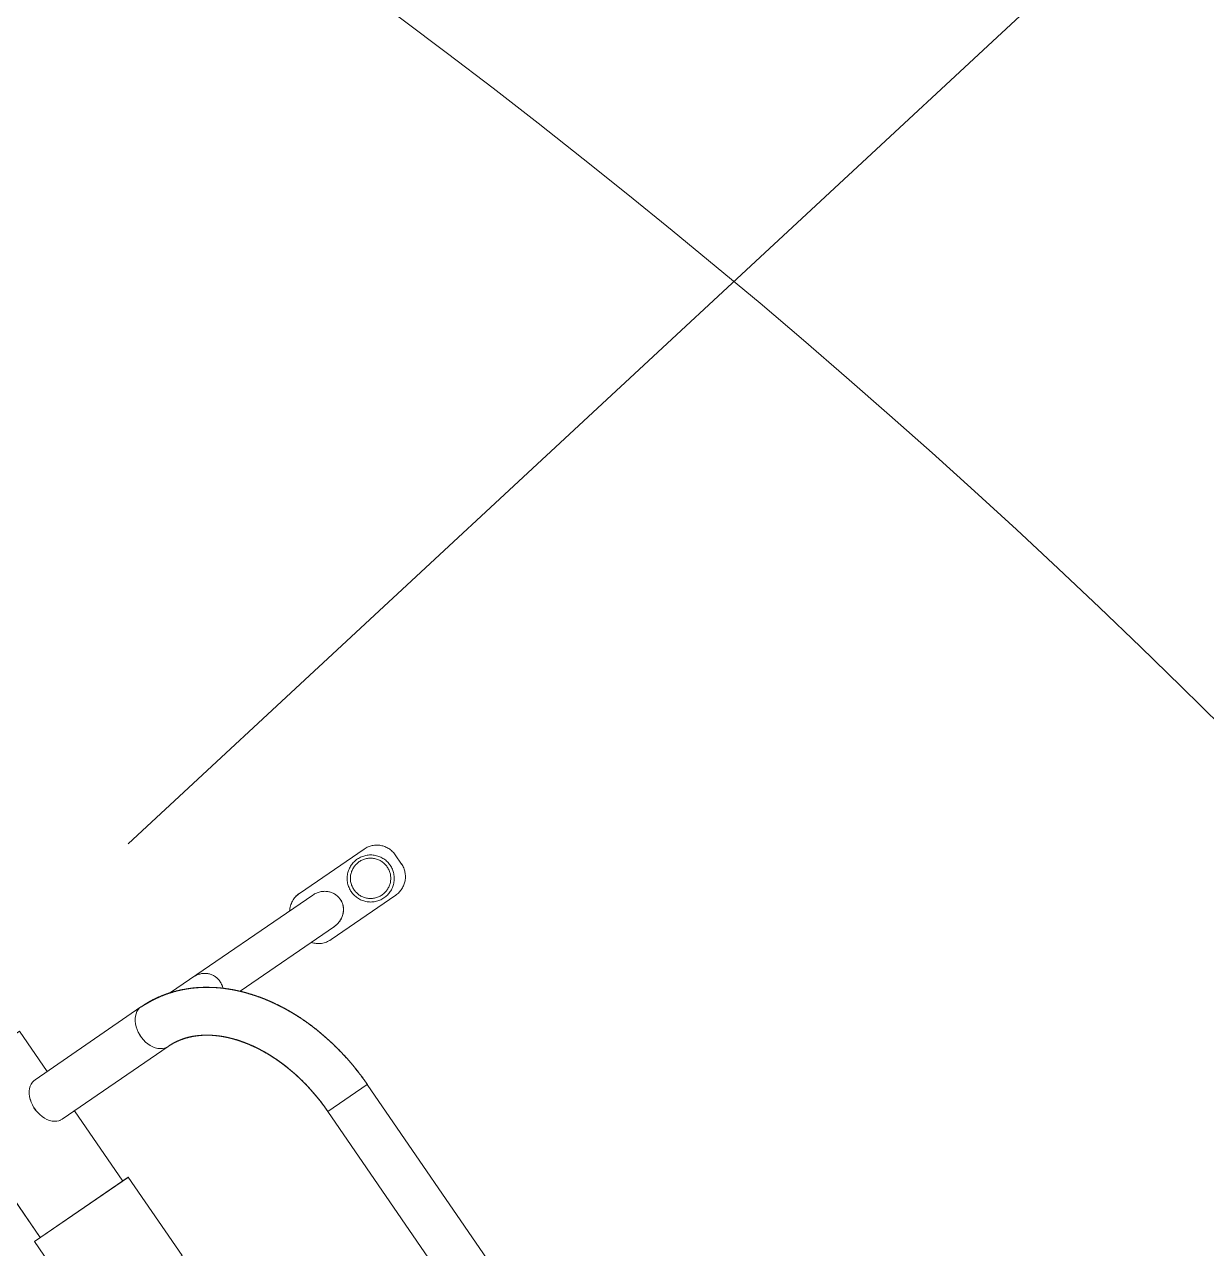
# Model space of a CAD drawing. Header units: millimetres. Extents: x -71377 to 516042, y -145869 to 441446.
# Drawn here: x 176709 to 177764, y 179182 to 180275 of the extents above; entities that cross this region are included whole.
import ezdxf

# ---------------------------------------------------------------- set-up
doc = ezdxf.new("R2010")
doc.units = ezdxf.units.MM
doc.header["$LTSCALE"] = 1000
doc.linetypes.add('_점선_M_', pattern=[3, 1.5, -1.5])
doc.linetypes.add('IMPORT-DASHEDX2 _4_', pattern=[152.4, 101.6, -50.8])
for name, color, linetype, lineweight in [('05', 5, 'IMPORT-DASHEDX2 _4_', 5), ('06', 6, 'Continuous', 5), ('AA_dash_M_', 7, '_점선_M_', 5), ('조경라인_dwg', 8, 'Continuous', 5)]:
    doc.layers.add(name, color=color, linetype=linetype, lineweight=lineweight)

# ---------------------------------------------------------------- blocks, each defined once
blk = doc.blocks.new('조경라인_dwg-6847807-지반층 배치도')
at = {"layer": '05'}
for p, q in [((177012, 179538.8), (176954.3, 179499.1)), ((177045.3, 179525.4), (177039.7, 179533.7)), ((176966.2, 179497.7), (176839.3, 179410.6)), ((176982.5, 179458), (177040.2, 179497.6)), ((176901.3, 179411.8), (176985.5, 179469.7)), ((176807.7, 179387.4), (176807.9, 179389.7)), ((176818.9, 179364.9), (176816.9, 179366.5)), ((176714.9, 179312.7), (176714.1, 179315.2)), ((176718.9, 179305.6), (176717.4, 179307.9)), ((176796.5, 179242.4), (176753.4, 179305.1))]:
    blk.add_line(p, q, dxfattribs=at)
at = {"layer": '05', "flags": 128}
for points in [[(176815, 179368.4), (176813.2, 179370.5), (176811.7, 179372.8), (176810.3, 179375.2), (176809.3, 179377.6), (176808.4, 179380.1), (176808, 179382.6), (176807.6, 179385.1), (176807.6, 179387.5), (176807.8, 179389.7), (176808.4, 179391.8), (176809.2, 179393.8), (176810.3, 179395.4), (176811.6, 179396.9), (176812.8, 179397.8), (176718.5, 179332.9), (176717.3, 179332)], [(176729.2, 179340.3), (176704.4, 179376.3), (176631, 179325.8), (176722.9, 179192), (176631.1, 179325.8), (176704.5, 179376.2)], [(176831.9, 179360.7), (176829.9, 179360.6), (176827.8, 179360.8), (176825.5, 179361.4), (176823.3, 179362.2), (176821.1, 179363.4), (176819, 179364.8), (176817, 179366.5), (176815.1, 179368.4), (176813.3, 179370.5), (176811.8, 179372.7)], [(176739.5, 179296.3), (176741.3, 179297), (176742.6, 179297.7), (176837.1, 179362.5), (176835.8, 179361.8), (176834, 179361.1), (176832, 179360.7), (176833.9, 179361.1)], [(176741.4, 179296.9), (176739.6, 179296.2), (176737.6, 179295.8), (176735.4, 179295.8), (176733.4, 179296), (176731.1, 179296.5), (176728.8, 179297.4), (176726.7, 179298.5), (176724.6, 179299.9), (176722.5, 179301.7), (176720.6, 179303.6), (176718.8, 179305.7), (176717.3, 179307.9), (176715.9, 179310.3), (176714.8, 179312.8), (176714, 179315.3), (176713.4, 179317.8), (176713.1, 179320.2), (176713.1, 179322.6), (176713.4, 179324.9), (176714, 179327), (176714.8, 179328.9), (176715.9, 179330.6), (176717.2, 179332), (176718.4, 179332.9)], [(176979.7, 179304.5), (177376.1, 178727.5), (177411.3, 178751.7), (177014.8, 179328.7), (176979.6, 179304.5), (177376, 178727.5), (177411.2, 178751.7)], [(176801.6, 179245.9), (176717.8, 179188.4), (176765.9, 179118.4), (176849.6, 179175.9), (176801.5, 179246), (176717.8, 179188.4)]]:
    blk.add_lwpolyline(points, dxfattribs=at)
at = {"layer": '05'}
for centre, radius in [((177017.9, 179512.5), 21), ((177017.8, 179512.6), 18)]:
    blk.add_circle(centre, radius, dxfattribs=at)
for centre, radius, start, end in [((177023.3, 179522.3), 20, 34.4873, 124.4873), ((177028.9, 179514.1), 20, 304.4873, 34.4873), ((176965.5, 179482.7), 20, 124.4873, 177.6174), ((176965.6, 179482.7), 20, 124.4873, 177.6174), ((176971.2, 179474.4), 20, 251.3571, 304.4873), ((176869.7, 179411.3), 16.5, 32.8906, 122.5224), ((176868.7, 179410.2), 17.9, 13.9437, 34.5276)]:
    blk.add_arc(centre, radius, start, end, dxfattribs=at)
for centre, start_param, end_param in [((176975.8, 179483.7), 0, 1.570796), ((176975.8, 179483.7), 4.712389, 6.283185), ((176975.9, 179483.7), 4.712389, 6.283185)]:
    blk.add_ellipse(centre, major_axis=(14.9, 10.2), ratio=0.939693, start_param=start_param, end_param=end_param, dxfattribs=at)
for points, knots in [([(177014.8, 179328.7), (177014.1, 179329.8), (177011.9, 179332.9), (177008.2, 179337.9), (177003.6, 179343.7), (176998.9, 179349.4), (176994, 179354.8), (176988.9, 179360.1), (176983.7, 179365.2), (176978.4, 179370.1), (176972.9, 179374.8), (176967.3, 179379.3), (176961.6, 179383.6), (176955.8, 179387.6), (176949.9, 179391.4), (176943.9, 179394.9), (176937.8, 179398.2), (176931.7, 179401.2), (176925.6, 179403.9), (176919.4, 179406.4), (176913.1, 179408.5), (176906.9, 179410.4), (176900.6, 179412), (176894.4, 179413.3), (176888.2, 179414.3), (176882.1, 179415), (176875.9, 179415.3), (176869.9, 179415.4), (176863.9, 179415.2), (176858.1, 179414.6), (176852.3, 179413.8), (176846.6, 179412.6), (176841.1, 179411.2), (176835.7, 179409.5), (176830.5, 179407.4), (176825.4, 179405.2), (176820.4, 179402.6), (176816.3, 179400.1), (176813.8, 179398.4), (176812.8, 179397.8)], [0, 0, 0, 0, 0.01508, 0.043031, 0.070986, 0.098947, 0.126914, 0.15489, 0.182875, 0.210871, 0.238879, 0.266899, 0.29493, 0.322973, 0.351026, 0.379086, 0.40715, 0.435213, 0.463269, 0.491312, 0.519331, 0.547319, 0.575264, 0.603154, 0.630978, 0.658723, 0.686376, 0.713927, 0.741366, 0.768686, 0.795884, 0.822956, 0.849908, 0.876743, 0.903473, 0.93011, 0.956671, 0.983173, 1, 1, 1, 1]), ([(177014.9, 179328.6), (177014.2, 179329.7), (177012, 179332.9), (177008.3, 179337.9), (177003.7, 179343.7), (176999, 179349.3), (176994.1, 179354.8), (176989, 179360.1), (176983.8, 179365.2), (176978.5, 179370.1), (176973, 179374.8), (176967.4, 179379.3), (176961.7, 179383.5), (176955.9, 179387.6), (176950, 179391.3), (176944, 179394.9), (176938, 179398.1), (176931.8, 179401.1), (176925.7, 179403.9), (176919.5, 179406.3), (176913.2, 179408.5), (176907, 179410.4), (176900.8, 179412), (176894.5, 179413.2), (176888.3, 179414.2), (176882.2, 179414.9), (176876, 179415.3), (176870, 179415.3), (176864, 179415.1), (176858.2, 179414.6), (176852.4, 179413.7), (176846.7, 179412.6), (176841.2, 179411.1), (176835.8, 179409.4), (176830.6, 179407.4), (176825.5, 179405.1), (176820.6, 179402.5), (176816.4, 179400.1), (176813.9, 179398.4), (176812.9, 179397.7)], [0, 0, 0, 0, 0.01508, 0.043031, 0.070986, 0.098947, 0.126914, 0.15489, 0.182875, 0.210871, 0.238879, 0.266899, 0.29493, 0.322973, 0.351026, 0.379086, 0.40715, 0.435213, 0.463269, 0.491312, 0.519331, 0.547319, 0.575264, 0.603154, 0.630978, 0.658723, 0.686376, 0.713927, 0.741366, 0.768686, 0.795884, 0.822956, 0.849908, 0.876743, 0.903473, 0.93011, 0.956671, 0.983173, 1, 1, 1, 1]), ([(176837, 179362.6), (176837.5, 179362.9), (176839.1, 179364), (176842, 179365.7), (176845.7, 179367.5), (176849.6, 179369.1), (176853.7, 179370.4), (176857.8, 179371.4), (176862.1, 179372.1), (176866.4, 179372.5), (176870.9, 179372.7), (176875.4, 179372.6), (176880, 179372.2), (176884.7, 179371.6), (176889.5, 179370.7), (176894.3, 179369.6), (176899.2, 179368.2), (176904.1, 179366.5), (176909, 179364.5), (176914, 179362.4), (176918.9, 179359.9), (176923.8, 179357.2), (176928.7, 179354.3), (176933.6, 179351.1), (176938.4, 179347.7), (176943.1, 179344), (176947.8, 179340.2), (176952.3, 179336.1), (176956.8, 179331.9), (176961.2, 179327.4), (176965.4, 179322.8), (176969.5, 179318), (176973.5, 179313.1), (176976.8, 179308.5), (176978.8, 179305.7), (176979.6, 179304.5)], [0, 0, 0, 0, 0.015096, 0.049013, 0.082841, 0.116427, 0.149663, 0.182493, 0.214905, 0.246921, 0.27858, 0.30993, 0.341022, 0.371903, 0.402617, 0.4332, 0.463686, 0.4941, 0.524465, 0.554798, 0.585114, 0.615422, 0.64573, 0.676043, 0.706367, 0.736704, 0.767056, 0.797423, 0.827805, 0.858202, 0.88861, 0.91903, 0.949457, 0.97989, 1, 1, 1, 1]), ([(176837.1, 179362.5), (176837.6, 179362.9), (176839.2, 179364), (176842.1, 179365.7), (176845.9, 179367.5), (176849.7, 179369), (176853.8, 179370.3), (176857.9, 179371.3), (176862.2, 179372), (176866.5, 179372.5), (176871, 179372.6), (176875.5, 179372.6), (176880.2, 179372.2), (176884.9, 179371.6), (176889.6, 179370.7), (176894.4, 179369.5), (176899.3, 179368.1), (176904.2, 179366.4), (176909.1, 179364.5), (176914.1, 179362.3), (176919, 179359.9), (176923.9, 179357.2), (176928.8, 179354.2), (176933.7, 179351), (176938.5, 179347.6), (176943.2, 179344), (176947.9, 179340.1), (176952.5, 179336.1), (176956.9, 179331.8), (176961.3, 179327.4), (176965.5, 179322.7), (176969.6, 179318), (176973.6, 179313), (176976.9, 179308.5), (176978.9, 179305.6), (176979.7, 179304.5)], [0, 0, 0, 0, 0.015096, 0.049013, 0.082841, 0.116427, 0.149663, 0.182493, 0.214905, 0.246921, 0.27858, 0.30993, 0.341022, 0.371903, 0.402617, 0.4332, 0.463686, 0.4941, 0.524465, 0.554798, 0.585114, 0.615422, 0.64573, 0.676043, 0.706367, 0.736704, 0.767056, 0.797423, 0.827805, 0.858202, 0.88861, 0.91903, 0.949457, 0.97989, 1, 1, 1, 1])]:
    blk.add_open_spline(points, degree=3, knots=knots, dxfattribs=at)
at = {"layer": '06'}
blk.add_arc((172981.5, 174827.6), 6800, 313.95697, 64.15897, dxfattribs=at)

msp = doc.modelspace()

# ---------------------------------------------------------------- linework, layer by layer
at = {"layer": 'AA_dash_M_'}
msp.add_line((241648.5, 239769), (100450.4, 108634.1), dxfattribs=at)

# ---------------------------------------------------------------- block references
at = {"layer": '조경라인_dwg', "rotation": 8.537736462515947e-07}
msp.add_blockref('조경라인_dwg-6847807-지반층 배치도', (0, 0), dxfattribs=at)

doc.saveas('drawing.dxf')
